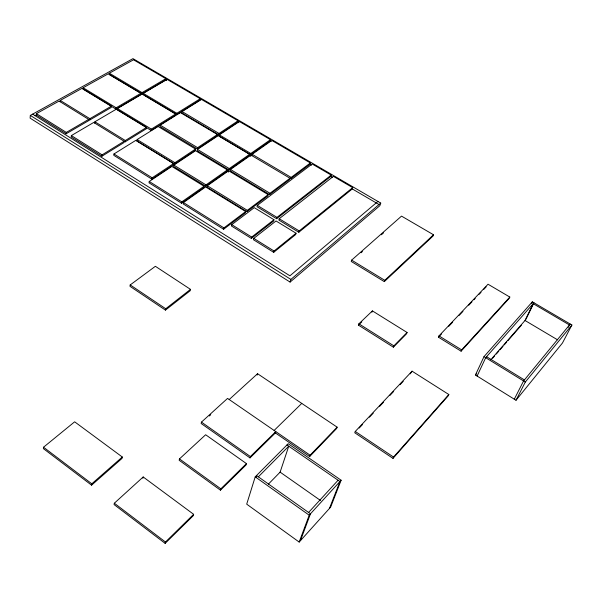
<?xml version="1.0" encoding="UTF-8"?>
<svg xmlns="http://www.w3.org/2000/svg" width="602" height="602" viewBox="0 0 602 602"><rect width="100%" height="100%" fill="white"/><g stroke="black" fill="none" stroke-linecap="round" stroke-linejoin="round"><path stroke-width="0.9" d="M30.326 115.411L30.1 118.127L290.096 282.082L379.862 205.666L380.742 203.085L132.952 58.635L30.326 115.411L290.879 279.418L380.742 203.085M60.117 101.776L60.253 100.429L82.113 88.313L111.468 106.11L111.287 107.442L89.713 120.031L59.079 101.083L36.398 113.658L36.286 115.02L66.16 133.772L88.554 120.709L88.72 119.362L66.303 132.41L66.16 133.772M94.71 123.117L94.883 121.77L116.427 109.112L146.587 127.391L146.369 128.723L125.126 141.869L93.724 122.447L71.36 135.585L71.202 136.94L101.919 156.227L123.982 142.576L124.185 141.229L102.099 154.864L101.919 156.227M83.106 87.764L82.948 89.096L115.975 109.12L140.823 94.537L141.026 93.22L108.322 73.783L83.106 87.764L116.163 107.788L141.026 93.22M43.532 447.218L43.374 448.61L91.579 485.174L122.055 458.385L122.311 457.016L74.648 421.806L43.532 447.218L91.805 483.797L91.579 485.174M89.713 120.031L89.879 118.684L111.468 106.11M109.353 73.211L109.173 74.528L141.839 93.942L165.64 79.968L165.866 78.666L133.531 59.801L109.353 73.211L142.042 92.625L165.866 78.666M115.975 109.12L116.163 107.788M117.405 108.541L117.217 109.873L151.147 130.438L175.588 115.223L175.829 113.906L142.253 93.95L117.405 108.541L151.365 129.106L175.829 113.906M113.966 153.977L113.77 155.324L151.93 179.163L173.331 164.94L173.579 163.601L135.759 140.394L113.966 153.977L152.163 177.808L173.579 163.601M125.126 141.869L125.321 140.522L146.587 127.391M141.839 93.942L142.042 92.625M143.058 94.672L143.268 93.355L167.078 79.374L200.255 98.72L199.999 100.022L176.589 114.598L143.855 95.146M137.121 139.551L136.91 140.891L174.663 164.053L195.259 150.372L195.522 149.048L158.1 126.48L137.121 139.551L174.919 162.713L195.522 149.048M151.147 130.438L151.365 129.106M130.205 284.934L129.972 286.311L165.46 310.12L190.194 290.721L190.488 289.366L155.376 266.302L130.205 284.934L165.738 308.751L165.46 310.12M149.243 181.473L149.01 182.82L181.548 203.213L203.792 187.591L204.078 186.259L171.856 166.438L149.243 181.473L181.819 201.866L204.078 186.259M160.215 125.163L159.989 126.488L197.336 148.995L217.134 135.841L217.412 134.532L180.404 112.589L160.215 125.163L197.599 147.671L217.412 134.532M151.93 179.163L152.163 177.808M176.589 114.598L176.822 113.281L200.255 98.72M182.052 111.558L181.812 112.875L218.752 134.765L237.813 122.101L238.106 120.799L201.497 99.45L182.052 111.558L219.03 133.456L238.106 120.799M173.843 165.121L173.594 166.461L205.749 186.221L227.074 171.246L227.368 169.915L195.537 150.696L173.843 165.121L206.027 184.882L227.368 169.915M174.663 164.053L174.919 162.713M114.335 503.219L114.071 504.581L165.144 543.365L193.287 515.666L193.641 514.319L143.186 476.965L114.335 503.219L165.467 542.026L165.144 543.365M181.548 203.213L181.819 201.866M183.437 202.558L183.166 203.905L223.613 229.249L245.368 212.875L245.699 211.543L205.666 186.929L183.437 202.558L223.929 227.902L245.699 211.543M197.336 148.995L197.599 147.671M197.456 149.424L197.193 150.748L228.956 169.915L249.424 155.542L249.732 154.232L218.278 135.578L197.456 149.424L229.257 168.59L249.732 154.232M142.9 478.327L143.186 476.965M205.749 186.221L206.027 184.882M207.314 185.77L207.035 187.102L246.978 211.663L267.837 195.966L268.176 194.649L228.647 170.772L207.314 185.77L247.309 210.331L268.176 194.649M218.752 134.765L219.03 133.456M219.354 134.863L219.075 136.18L250.477 154.804L270.155 140.981L270.479 139.679L239.385 121.544L219.354 134.863L250.793 153.487L270.479 139.679M228.346 172.104L228.647 170.772M228.956 169.915L229.257 168.59M251.832 155.609L252.148 154.293L271.826 140.462L310.391 162.961L310.03 164.256L290.811 178.726L250.959 155.09L230.498 169.471L230.197 170.795L269.643 194.604L289.645 179.554L289.998 178.245L269.989 193.287L269.643 194.604M223.613 229.249L223.929 227.902M231.747 224.644L231.424 225.983L251.358 238.415L273.617 221.047L273.97 219.715L254.262 207.667L231.747 224.644L251.704 237.075L273.97 219.715M250.477 154.804L250.793 153.487M250.65 156.4L250.959 155.09M179.471 458.905L179.148 460.267L220.452 490.171L246.045 464.962L246.451 463.615L205.643 434.749L179.471 458.905L220.836 488.832L220.452 490.171M246.978 211.663L247.309 210.331M274.467 432.319L309.639 456.549L310.105 455.217L227.556 398.404L201.467 422.107L201.121 423.469L249.996 457.889L275.377 432.951L275.806 431.611L250.394 456.549L249.996 457.889M257.302 205.372L256.971 206.704L276.619 218.699L330.829 176.401L331.213 175.107L312.182 164L257.302 205.372L276.98 217.375L331.213 175.107M251.358 238.415L251.704 237.075M253.781 238.369L253.434 239.709L273.699 252.343L295.672 234.547L296.049 233.222L276.025 220.972L253.781 238.369L274.06 251.011L296.049 233.222M276.619 218.699L276.98 217.375M279.208 218.737L278.854 220.061L298.818 232.259L352.29 188.93L352.704 187.636L333.373 176.363L279.208 218.737L299.202 230.935L352.704 187.636M290.811 178.726L291.165 177.417L310.391 162.961M273.699 252.343L274.06 251.011M257.174 375.061L257.558 373.714L337.143 427.164L336.653 428.489L309.639 456.549M298.818 232.259L299.202 230.935M290.096 282.082L290.879 279.418M255.21 476.852L246.7 504.16L299.179 542.063L330.633 507.132L341.131 480.223L288.185 443.719L255.21 476.852L309.21 515.192L299.179 542.063M255.97 477.303L256.52 475.542L310.474 513.799L300.428 540.679M279.968 472.585L288.749 446.195L258.341 476.837M351.643 260.124L351.207 261.441L384.317 281.623L433.019 236.059L433.515 234.772L401.519 216.11L351.643 260.124L384.791 280.314L433.515 234.772M358.416 325.133L358.882 323.816L372.412 310.895L407.08 332.477L406.561 333.779L393.362 347.173L358.416 325.133L361.794 321.904M371.938 312.212L372.412 310.895M384.317 281.623L384.791 280.314M355.263 431.453L354.759 432.77L393.001 458.378L448.242 395.815L448.829 394.513L412.061 371.178L355.263 431.453L393.565 457.068L393.001 458.378M329.46 508.434L339.942 481.525L286.958 444.953M393.362 347.173L393.874 345.857L407.08 332.477M412.061 371.178L410.248 373.842M438.437 337.203L438.986 335.901L488.034 284.219L509.811 297.057L509.217 298.329L461.087 351.184L438.437 337.203L441.657 333.801M461.087 351.184L461.659 349.89L509.811 297.057M475.429 375.008L484 356.655L532.341 301.828L571.9 325.027L562.456 343.02L516.004 400.262L475.429 375.008L476.664 373.594M477.1 376.047L485.701 357.701L533.966 302.783M531.543 303.476L532.341 301.828M490.803 359.733L525.012 320.49L533.184 303.679L569.469 324.975M525.975 319.226L533.169 304.424M514.289 399.201L523.567 380.968L570.229 324.049M516.004 400.262L525.313 382.044L571.9 325.027M568.22 327.368L569.056 325.772M492.632 358.22L494.468 356.113M496.296 354.014L498.742 351.207M499.961 349.807L503.016 346.3M504.235 344.901L506.681 342.094M507.9 340.694L521.332 325.276M393.565 457.068L448.829 394.513M309.21 515.192L341.131 480.223M308.578 512.46L338.076 480.245M359.221 428.03L362.412 424.643M369.425 417.194L373.255 413.13M379.629 406.358L383.459 402.286M389.833 395.514L393.663 391.451M400.044 384.678L403.227 381.292M448.753 326.322L452.629 322.236M459.078 315.433L462.953 311.354M468.755 305.229L471.983 301.828M473.917 299.788L475.204 298.426M479.079 294.34L481.013 292.301M483.594 289.585L486.175 286.861M310.105 455.217L337.143 427.164M268.402 484.128L280.118 472.134L320.535 500.495M165.467 542.026L193.641 514.319M220.836 488.832L246.451 463.615M274.128 430.453L301.76 403.4M209.353 415.982L210.73 414.733M229.204 399.54L257.558 373.714M361.034 252.757L362.442 251.516M381.397 234.772L383.504 232.906M91.805 483.797L122.311 457.016M377.921 201.444L289.931 275.806L32.643 114.132M165.738 308.751L190.488 289.366M35.104 115.674L36.737 114.764M164.993 79.584L166.619 80.533M237.218 121.754L238.836 122.695M269.538 140.62L271.156 141.568M309.94 164.211L311.558 165.151M330.144 176.002L332.567 177.417M351.959 188.742L379.027 204.545M252.148 154.293L291.165 177.417M143.268 93.355L176.822 113.281M525.012 320.49L557.55 339.821M230.498 169.471L269.989 193.287M486.582 356.7L524.425 379.93M484 356.655L525.313 382.044M60.253 100.429L89.879 118.684M94.883 121.77L125.321 140.522M438.986 335.901L461.659 349.89M36.398 113.658L66.303 132.41M71.36 135.585L102.099 154.864M358.882 323.816L393.874 345.857M201.467 422.107L250.394 456.549"/></g></svg>
